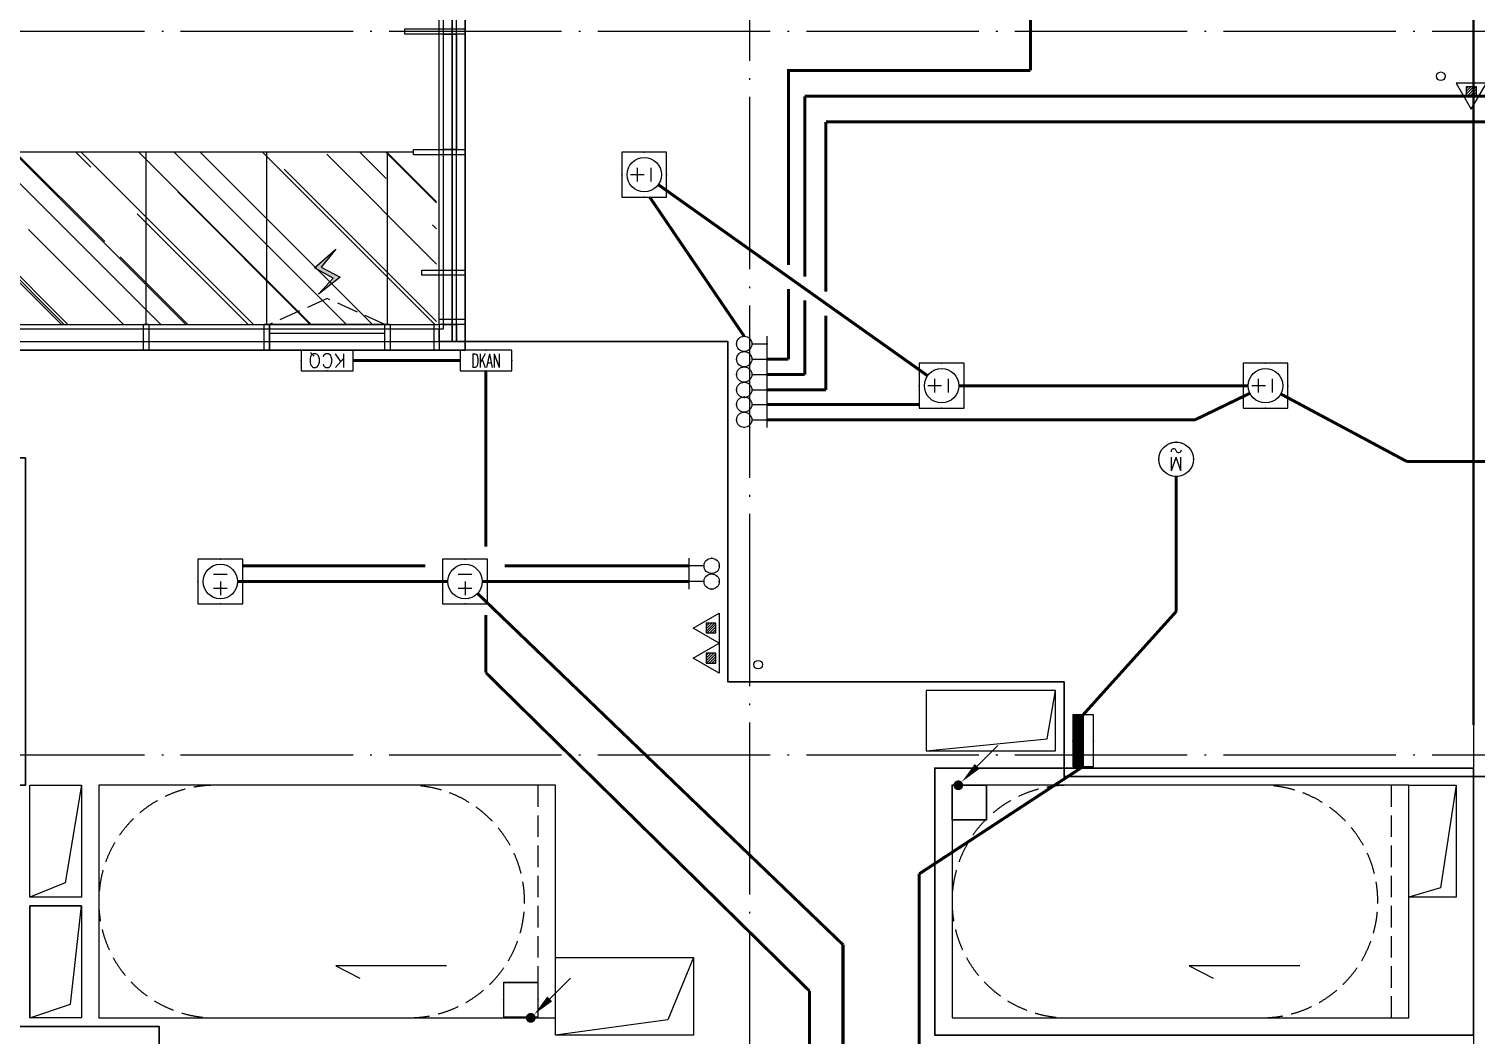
# Model space of a CAD drawing. Extents: x -292644 to 263613, y -713695 to 491457.
# Drawn here: x 120197 to 136987, y 81350 to 93030 of the extents above; entities that cross this region are included whole.
import ezdxf
from ezdxf.enums import TextEntityAlignment as Align
from ezdxf.xclip import XClip

# ---------------------------------------------------------------- set-up
doc = ezdxf.new("R2010")
doc.units = 0
doc.header["$LTSCALE"] = 1000
doc.header["$MEASUREMENT"] = 0
for name, pattern in [('104-10 轴网$0$DOTE', [2.42, 2, -0.2, 0.02, -0.2]), ('8#楼幕墙$0$109-34 轴网$0$L1$0$$AUDIT_BAD_LTYPE1', [0]), ('8#楼幕墙$0$DASH', [0.35, 0.25, -0.1]), ('X-104 8#10#平面_t3$0$109-34 轴网$0$L1$0$$AUDIT_BAD_LTYPE1', [0]), ('X-104 8#10#平面_t3$0$DASH', [0.35, 0.25, -0.1]), ('三跑梯-偶数F$0$DASH', [0.35, 0.25, -0.1])]:
    doc.linetypes.add(name, pattern=pattern)
doc.layers.get('0').update_dxf_attribs({"linetype": 'CONTINUOUS'})
for name, color, linetype in [('104-10 轴网$0$A_AXIS-轴线', 36, '104-10 轴网$0$DOTE'), ('8#楼幕墙$0$04-电动窗', 1, 'CONTINUOUS'), ('8#楼幕墙$0$A-C_玻璃幕墙', 140, 'CONTINUOUS'), ('8#楼幕墙$0$A-SUR_看线', 231, 'CONTINUOUS'), ('8#楼幕墙$0$A-TECH_结构', 21, 'CONTINUOUS'), ('EQUIP-动力', 3, 'CONTINUOUS'), ('EQUIP-照明', 3, 'CONTINUOUS'), ('EQUIP-箱柜', 3, 'CONTINUOUS'), ('LWIRE', 4, 'CONTINUOUS'), ('WIRE-照明', 1, 'CONTINUOUS'), ('X-104 8#10#平面_t3$0$A-C_玻璃幕墙', 140, 'CONTINUOUS'), ('X-104 8#10#平面_t3$0$A-O_分水线', 127, 'CONTINUOUS'), ('X-104 8#10#平面_t3$0$A-SUR_看线', 231, 'CONTINUOUS'), ('X-104 8#10#平面_t3$0$A-TECH_结构', 21, 'CONTINUOUS'), ('X-104 8#10#平面_t3$0$A_STR-砌块墙', 121, 'CONTINUOUS'), ('X-104 8#10#平面_t3$0$EH_玻璃', 156, 'CONTINUOUS'), ('X-104 8#10#平面_t3$0$水-消火栓', 41, 'CONTINUOUS')]:
    doc.layers.add(name, color=color, linetype=linetype)
doc.layers.add('X-104 8#10#平面_t3$0$000套内', color=226, linetype='CONTINUOUS', lineweight=30, plot=False)
doc.layers.add('三跑梯-偶数F$0$04-不打印_辅助线', color=165, linetype='CONTINUOUS', plot=False)
doc.layers.get('X-104 8#10#平面_t3$0$A-O_分水线').off()
doc.styles.add('_TCH_LABEL', font='COMPLEX', dxfattribs={"bigfont": 'GBCBIG'})
doc.styles.add('_TEL_DIM', font='SIMPLEX', dxfattribs={"width": 0.8, "height": 3.5, "bigfont": 'HZTXT'})
doc.styles.get("Standard").update_dxf_attribs({"font": 'gbenor.shx', "bigfont": 'gbcbig.shx'})

# ---------------------------------------------------------------- blocks, each defined once
blk = doc.blocks.new('104-10 轴网')
at = {"layer": '104-10 轴网$0$A_AXIS-轴线', "linetype": '104-10 轴网$0$DOTE'}
for p, q in [((137230, 40100), (137230, -6500)), ((145630, 40100), (145630, -6500)), ((168930, 33600), (113930, 33600)), ((168930, 25200), (113930, 25200))]:
    blk.add_line(p, q, dxfattribs=at)
blk = doc.blocks.new('三跑梯-偶数F')
at = {"color": 8, "linetype": '三跑梯-偶数F$0$DASH'}
for centre, start, end in [((1350, 3950), 0, 180), ((1350, 1710), 180, 0)]:
    blk.add_arc(centre, 1350, start, end, dxfattribs=at)
at = {"layer": '三跑梯-偶数F$0$04-不打印_辅助线', "linetype": '三跑梯-偶数F$0$DASH'}
blk.add_line((0, 200), (2700, 200), dxfattribs=at)
at = {"layer": '三跑梯-偶数F$0$04-不打印_辅助线'}
blk.add_lwpolyline([(2700, 5300), (0, 5300), (0, 0), (2700, 0)], close=True, dxfattribs=at)
blk.add_lwpolyline([(605, 1265), (605, 2550), (459, 2270)], dxfattribs=at)
blk = doc.blocks.new('X-104 8#10#平面_t3$0$fdhggh')
at = {"layer": 'X-104 8#10#平面_t3$0$A-TECH_结构', "linetype": 'X-104 8#10#平面_t3$0$109-34 轴网$0$L1$0$$AUDIT_BAD_LTYPE1'}
blk.add_lwpolyline([(42500, 87900), (42500, 97700), (24700, 97700), (24700, 96300), (13500, 96300), (13500, 89300), (7900, 89300), (7900, 87900), (-3300, 87900), (-3300, 76700), (-4700, 76700), (-4700, 56100), (8900, 56100), (8900, 58900), (20100, 58900), (20100, 71500), (27100, 71500), (27100, 75700), (33100, 75700), (33100, 72900), (45300, 72900), (45300, 87900)], close=True, dxfattribs=at)
blk = doc.blocks.new('X-104 8#10#平面_t3$0$fdsgdfh')
at = {"layer": 'X-104 8#10#平面_t3$0$A-TECH_结构', "linetype": 'X-104 8#10#平面_t3$0$109-34 轴网$0$L1$0$$AUDIT_BAD_LTYPE1'}
for points in [[(18850, 25250), (20254, 25389), (20350, 25950)], [(8450, 23450), (8450, 22150), (8921, 22309), (9050, 23450), (8450, 23450)], [(16150, 22850), (15854, 22126), (14550, 21950)], [(16750, 14500), (16349, 14335), (16150, 12800)]]:
    blk.add_lwpolyline(points, dxfattribs=at)
for points in [[(20350, 25950), (18850, 25950), (18850, 25250), (20350, 25250)], [(8450, 24850), (9050, 24850), (9050, 23550), (8450, 23550)], [(8450, 23450), (9050, 23450), (9050, 22150), (8450, 22150)], [(14550, 22850), (16150, 22850), (16150, 21950), (14550, 21950)], [(10750, 15200), (10050, 15200), (10050, 14700), (10750, 14700)], [(11200, 14500), (10050, 14500), (10050, 12800), (11200, 12800)], [(16150, 14500), (16750, 14500), (16750, 12800), (16150, 12800)]]:
    blk.add_lwpolyline(points, close=True, dxfattribs=at)
at = {"layer": 'X-104 8#10#平面_t3$0$A-TECH_结构'}
for points in [[(8450, 23550), (8450, 24850), (9050, 24850), (8862, 23719)], [(24450, 23550), (24450, 24850), (25000, 24850), (24819, 23660)], [(24450, 24850), (25000, 24850), (25000, 23550), (24450, 23550)]]:
    blk.add_lwpolyline(points, close=True, dxfattribs=at)
for points in [[(10050, 14700), (10619, 14783), (10750, 15200)], [(11200, 14500), (11005, 13062), (10050, 12800)]]:
    blk.add_lwpolyline(points, dxfattribs=at)
blk = doc.blocks.new('8#楼幕墙$0$$TCHSYS$WIN2D')
for p, q in [((-0.5, 0.5), (0.5, 0.5)), ((-0.5, 0.5), (-0.5, -0.5)), ((0.5, 0.5), (0.5, -0.5)), ((0.5, 0.167), (-0.5, 0.167)), ((0.5, -0.167), (-0.5, -0.167)), ((-0.5, -0.5), (0.5, -0.5))]:
    blk.add_line(p, q)
blk = doc.blocks.new('8#楼幕墙$0$开启扇')
at = {"layer": '8#楼幕墙$0$04-电动窗'}
h = blk.add_hatch(color=1, dxfattribs=at)
h.dxf.hatch_style = 1
h.paths.add_polyline_path([(771, 399), (600, 588), (817, 705), (569, 925), (738, 715), (521, 598)])
at = {"linetype": '8#楼幕墙$0$DASH'}
blk.add_lwpolyline([(0, 50), (670, 350), (1340, 50)], dxfattribs=at)
at = {"layer": '8#楼幕墙$0$04-电动窗', "color": 1}
blk.add_lwpolyline([(771, 399), (600, 588), (817, 705), (569, 925), (738, 715), (521, 598), (771, 399)], close=True, dxfattribs=at)
at = {"xscale": -1340, "yscale": 300, "zscale": 1340, "rotation": 180}
blk.add_blockref('8#楼幕墙$0$$TCHSYS$WIN2D', (670, -100), dxfattribs=at)
blk = doc.blocks.new('8#楼幕墙$0$ii')
blk.add_lwpolyline([(-1340, 0), (0, 0), (0, -150), (-1340, -150)], close=True)
blk = doc.blocks.new('8#楼幕墙$0$A$C13E80662')
for points in [[(150, 150), (150, 200), (0, 200), (0, 0), (150, 0)], [(150, 0), (200, 0), (200, 150), (150, 150)]]:
    blk.add_lwpolyline(points)
blk = doc.blocks.new('8#楼幕墙')
at = {"layer": '8#楼幕墙$0$A-C_玻璃幕墙'}
for points in [[(-3600, 88200), (7600, 88200), (7600, 89600), (13200, 89600), (13200, 96600), (24400, 96600), (24400, 98000), (42800, 98000), (42800, 88200), (45600, 88200), (45600, 72600), (32800, 72600), (32800, 75400), (27400, 75400), (27400, 71200), (20400, 71200), (20400, 58600), (9200, 58600), (9200, 55800), (-5000, 55800), (-5000, 77000), (-3600, 77000)], [(-3550, 88150), (7650, 88150), (7650, 89550), (13250, 89550), (13250, 96550), (24450, 96550), (24450, 97950), (42750, 97950), (42750, 88150), (45550, 88150), (45550, 72650), (32850, 72650), (32850, 75450), (27350, 75450), (27350, 71250), (20350, 71250), (20350, 58650), (9150, 58650), (9150, 55850), (-4950, 55850), (-4950, 76950), (-3550, 76950)], [(-3400, 88000), (7800, 88000), (7800, 89400), (13400, 89400), (13400, 96400), (24600, 96400), (24600, 97800), (42600, 97800), (42600, 88000), (45400, 88000), (45400, 72800), (33000, 72800), (33000, 75600), (27200, 75600), (27200, 71400), (20200, 71400), (20200, 58800), (9000, 58800), (9000, 56000), (-4800, 56000), (-4800, 76800), (-3400, 76800)], [(12800, 92970), (12800, 93030), (13500, 93030), (13500, 92970)], [(12900, 91570), (12900, 91630), (13500, 91630), (13500, 91570)], [(13000, 90170), (13000, 90230), (13500, 90230), (13500, 90170)], [(13200, 89600), (13200, 89660), (13500, 89660), (13500, 89600)], [(9770, 89600), (9830, 89600), (9830, 89300), (9770, 89300)], [(11170, 89600), (11230, 89600), (11230, 89300), (11170, 89300)], [(12570, 89600), (12630, 89600), (12630, 89300), (12570, 89300)], [(13140, 89600), (13200, 89600), (13200, 89300), (13140, 89300)]]:
    blk.add_lwpolyline(points, close=True, dxfattribs=at)
at = {"layer": '8#楼幕墙$0$A-SUR_看线'}
for p, q in [((9830, 89600), (9770, 89600)), ((11230, 89600), (11170, 89600)), ((12630, 89600), (12570, 89600))]:
    blk.add_line(p, q, dxfattribs=at)
at = {"layer": '8#楼幕墙$0$A-TECH_结构'}
blk.add_lwpolyline([(-3300, 87900), (7900, 87900), (7900, 89300), (13500, 89300), (13500, 96300), (24700, 96300), (24700, 97700), (42500, 97700), (42500, 87900), (45300, 87900), (45300, 72900), (33100, 72900), (33100, 75700), (27100, 75700), (27100, 71500), (20100, 71500), (20100, 58900), (8900, 58900), (8900, 56100), (-4700, 56100), (-4700, 76700), (-3300, 76700)], close=True, dxfattribs=at)
at = {"layer": '8#楼幕墙$0$A-C_玻璃幕墙', "rotation": 90}
blk.add_blockref('8#楼幕墙$0$ii', (13250, 92970), dxfattribs=at)
at = {"layer": '8#楼幕墙$0$A-C_玻璃幕墙', "linetype": '8#楼幕墙$0$109-34 轴网$0$L1$0$$AUDIT_BAD_LTYPE1', "xscale": -1}
blk.add_blockref('8#楼幕墙$0$开启扇', (12570, 89550), dxfattribs=at)
blk.add_blockref('8#楼幕墙$0$开启扇', (12570, 89550), dxfattribs=at)
at = {"layer": '8#楼幕墙$0$A-C_玻璃幕墙', "xscale": -1}
blk.add_blockref('8#楼幕墙$0$A$C13E80662', (13400, 89400), dxfattribs=at)
blk = doc.blocks.new('X-104 8#10#平面_t3$0$$TWTSYS$00000546')
h = blk.add_hatch()
h.set_pattern_fill('ANSI31', color=256, scale=200, style=0)
h.set_pattern_definition([(45, (-38543.802, -6670.83), (-17.67767, 17.67767), [])])
h.paths.add_polyline_path([(-65, 174), (65, 174), (65, 44), (-65, 44)])
for points in [[(0, 344), (-198, 0), (198, 0)], [(-65, 174), (65, 174), (65, 44), (-65, 44)]]:
    blk.add_lwpolyline(points, close=True)
blk = doc.blocks.new('X-104 8#10#平面_t3$0$A$C46662BA1')
at = {"layer": 'X-104 8#10#平面_t3$0$水-消火栓'}
for centre in [(136577, 92480), (128657, 85650)]:
    blk.add_circle(centre, 50, dxfattribs=at)
at = {"layer": 'X-104 8#10#平面_t3$0$水-消火栓', "yscale": 0.88, "zscale": 0.88}
for p, xscale, rotation in [((136932, 92400), 0.88, 179.9999999999992), ((128207, 86075), -0.88, 90), ((128207, 85725), -0.88, 90)]:
    blk.add_blockref('X-104 8#10#平面_t3$0$$TWTSYS$00000546', p, dxfattribs=dict(at, xscale=xscale, rotation=rotation))
blk = doc.blocks.new('X-104 8#10#平面_t3')
at = {"layer": 'X-104 8#10#平面_t3$0$EH_玻璃'}
h = blk.add_hatch(dxfattribs=at)
h.set_pattern_fill('AR-RROOF', color=256, scale=600, angle=-45)
h.set_pattern_definition([(315, (103326.95, 160800), (1724.209, -646.5784), [11430, -1524, 3810, -762]), (315, (104313, 160352.8), (177.809, 1255.44), [2286, -251.46, 4572, -571.5]), (315, (104054.35, 160988.6), (3162.8462, -2440.8336), [6096, -1066.8, 3048, -762])])
h.paths.add_polyline_path([(117357, 88200), (119357, 88200), (119357, 89600), (124927, 89600), (124927, 91600), (117357, 91600)])
at = {"layer": 'X-104 8#10#平面_t3$0$000套内'}
for points in [[(125107, 89400), (125107, 96450), (136307, 96450), (136307, 97850), (154407, 97850), (154407, 88050), (157207, 88050), (157207, 72750), (144707, 72750), (144707, 75550), (138957, 75550), (138957, 84350), (132207, 84350), (132207, 85450), (128307, 85450), (128307, 89400), (125107, 89400)], [(120157, 88050), (120157, 84250), (120057, 84250), (120057, 81450), (121707, 81450), (121707, 72100), (128807, 72100), (128807, 71400), (132007, 71400), (132007, 58750), (120807, 58750), (120807, 55950), (106907, 55950), (106907, 71500), (106907, 76850), (108307, 76850), (108307, 88050)]]:
    blk.add_lwpolyline(points, close=True, dxfattribs=at)
at = {"layer": 'X-104 8#10#平面_t3$0$000套内', "linetype": 'X-104 8#10#平面_t3$0$109-34 轴网$0$L1$0$$AUDIT_BAD_LTYPE1'}
blk.add_lwpolyline([(136957, 81350), (130707, 81350), (130707, 84450), (136957, 84450)], close=True, dxfattribs=at)
at = {"layer": 'X-104 8#10#平面_t3$0$A-C_玻璃幕墙'}
for p, q in [((121557, 89600), (121557, 91600)), ((122957, 89600), (122957, 91600)), ((124357, 89600), (124357, 91600))]:
    blk.add_line(p, q, dxfattribs=at)
blk.add_lwpolyline([(124657, 91600), (117357, 91600), (117357, 88400)], dxfattribs=at)
at = {"layer": 'X-104 8#10#平面_t3$0$A-SUR_看线'}
for p, q in [((121587, 89600), (121527, 89600)), ((122987, 89600), (122927, 89600)), ((124387, 89600), (124327, 89600))]:
    blk.add_line(p, q, dxfattribs=at)
at = {"layer": 'X-104 8#10#平面_t3$0$A-SUR_看线', "linetype": 'X-104 8#10#平面_t3$0$DASH', "ltscale": 2, "const_width": 30}
blk.add_lwpolyline([(136957, 97700), (136957, 84950)], dxfattribs=at)
at = {"linetype": 'X-104 8#10#平面_t3$0$109-34 轴网$0$L1$0$$AUDIT_BAD_LTYPE1'}
ref = blk.add_blockref('8#楼幕墙', (111757, 0), dxfattribs=at)
XClip(ref).set_block_clipping_path([(-18549.9999999995, -12899.9999999999), (65550.0000000003, 284100.0000000003)])
for name, p in [('X-104 8#10#平面_t3$0$fdhggh', (111757, 0)), ('X-104 8#10#平面_t3$0$fdsgdfh', (111757, 59400))]:
    blk.add_blockref(name, p, dxfattribs=at)
ref = blk.add_blockref('104-10 轴网', (-8673, 59400), dxfattribs=at)
XClip(ref).set_block_clipping_path([(104379.5977508624, -11900), (178479.5977508624, 45500)])
at = {"layer": 'X-104 8#10#平面_t3$0$A-O_分水线', "linetype": 'X-104 8#10#平面_t3$0$109-34 轴网$0$L1$0$$AUDIT_BAD_LTYPE1'}
blk.add_blockref('X-104 8#10#平面_t3$0$A$C46662BA1', (0, 0), dxfattribs=at)
at = {"layer": 'X-104 8#10#平面_t3$0$A_STR-砌块墙', "rotation": 90}
for p in [(126307, 81550), (136207, 81550)]:
    blk.add_blockref('三跑梯-偶数F', p, dxfattribs=at)
blk = doc.blocks.new('$equip$00002672')
for p, q in [((0.222, 0.889), (-0.222, 0.889)), ((0, 0.444), (0, 0.889))]:
    blk.add_line(p, q)
blk.add_circle((0, 0.222), 0.222)
for p in [(0, 0.889), (-0.222, 0.222), (0, 0), (0.222, 0.222)]:
    blk.add_point(p)
at = {"color": 7, "style": '_TEL_DIM', "flags": 1}
for tag in ['A', 'REMARK']:
    blk.add_attdef(tag, text='', height=0.00002, dxfattribs=at).set_placement((0, 0), align=Align.MIDDLE_CENTER)
blk = doc.blocks.new('$equip_U$00000229(HT0843)')
at = {"color": 3, "const_width": 0.025}
blk.add_lwpolyline([(-0.5, 0, 0.414214), (0, -0.5, 0.414214), (0.5, 0, 0.414214), (0, 0.5, 0.414214), (-0.5, 0, -1)], format="xyb", dxfattribs=at)
at = {"color": 3}
blk.add_circle((0, 0), 0.5, dxfattribs=at)
at = {"color": 7}
for centre, radius, start, end in [((-0.073, -0.273), 0.0768, 17.2272, 184.2164), ((0.073, -0.227), 0.0769, 197.2591, 5.1179)]:
    blk.add_arc(centre, radius, start, end, dxfattribs=at)
for p in [(0, 0.5), (-0.5, 0), (0, 0), (0.5, 0), (0, -0.5)]:
    blk.add_point(p)
at = {"color": 7, "style": '_TEL_DIM'}
blk.add_attdef('$TEXT$', text='', height=0.4, dxfattribs=at).set_placement((0.001, 0.137), align=Align.MIDDLE_CENTER)
at = {"color": 7, "style": '_TEL_DIM', "flags": 1}
blk.add_attdef('A', text='', height=0.000025, dxfattribs=at).set_placement((0, 0), align=Align.MIDDLE_CENTER)
blk = doc.blocks.new('$equip$00001344')
for p, q in [((0.65, 0.65), (-0.65, 0.65)), ((-0.65, 0.65), (-0.65, -0.65)), ((0.65, -0.65), (0.65, 0.65)), ((-0.2, 0.2), (0.2, 0.2)), ((0, 0), (0, 0.4)), ((-0.2, -0.2), (0.2, -0.2)), ((-0.65, -0.65), (0.65, -0.65))]:
    blk.add_line(p, q)
blk.add_circle((0, 0), 0.5)
for p in [(0, 0.65), (-0.65, 0), (0.65, 0), (0, -0.65)]:
    blk.add_point(p)
at = {"flags": 9}
blk.add_attdef('A', (0, 0), '', height=0.00002, dxfattribs=at)
blk = doc.blocks.new('*X16')
at = {"color": 0}
for p, q in [((-250, 33), (-183, 100)), ((-250, 68), (-218, 100)), ((-247, 0), (-147, 100)), ((-212, 0), (-112, 100)), ((-177, 0), (-77, 100)), ((-141, 0), (-41, 100)), ((-106, 0), (-6, 100)), ((-71, 0), (29, 100)), ((-35, 0), (65, 100)), ((0, 0), (100, 100)), ((35, 0), (135, 100)), ((71, 0), (171, 100)), ((106, 0), (206, 100)), ((141, 0), (241, 100)), ((177, 0), (250, 73)), ((212, 0), (250, 38)), ((247, 0), (250, 3))]:
    blk.add_line(p, q, dxfattribs=at)
blk = doc.blocks.new('$equip$00001414')
for p, q in [((0.75, 0.6), (-0.75, 0.6)), ((-0.75, 0.6), (-0.75, 0)), ((0.75, 0), (0.75, 0.6)), ((-0.75, 0.3), (0.75, 0.3)), ((-0.75, 0), (0.75, 0))]:
    blk.add_line(p, q)
at = {"const_width": 0.3}
blk.add_lwpolyline([(-0.75, 0.15), (0.75, 0.15)], dxfattribs=at)
for p in [(0, 0.6), (-0.75, 0.3), (0, 0), (0.75, 0.3)]:
    blk.add_point(p)
at = {"xscale": 0.00300000000061118, "yscale": 0.00300000000061118, "zscale": 0.00300000000061118}
blk.add_blockref('*X16', (0, 0), dxfattribs=at)
at = {"style": '_TCH_LABEL', "flags": 9}
blk.add_attdef('A', (0, 0), '', height=0.00002, dxfattribs=at)
blk = doc.blocks.new('$equip$00001816')
for p, q in [((0.75, 0.6), (-0.75, 0.6)), ((-0.75, 0.6), (-0.75, 0)), ((0.75, 0), (0.75, 0.6)), ((-0.75, 0), (0.75, 0))]:
    blk.add_line(p, q)
for p in [(0, 0.6), (-0.75, 0.3), (0, 0), (0.75, 0.3)]:
    blk.add_point(p)
at = {"color": 7, "style": '_TEL_DIM'}
blk.add_attdef('$TEXT$', text='', height=0.4, dxfattribs=at).set_placement((0, 0.3), align=Align.MIDDLE_CENTER)
at = {"color": 7, "style": '_TEL_DIM', "flags": 1}
blk.add_attdef('A', text='', height=0.00002, dxfattribs=at).set_placement((0, 0), align=Align.MIDDLE_CENTER)
blk = doc.blocks.new('$TelecSys$00000078')
for p, q in [((1.15, 1.15), (0.55, 0.55)), ((0.104, 0.104), (0.104, 0.104)), ((-0.104, -0.104), (-0.104, -0.104))]:
    blk.add_line(p, q)
at = {"const_width": 0.142}
blk.add_lwpolyline([(-0.071, 0, 1), (0.071, 0, 1)], format="xyb", close=True, dxfattribs=at)
blk.add_solid([(0.62, 0.48), (0.48, 0.62), (0.1, 0.1)])
at = {"width": 0.8, "flags": 9}
blk.add_attdef('A', (0, 0), '', height=0.00002, dxfattribs=at)

msp = doc.modelspace()

# ---------------------------------------------------------------- linework, layer by layer
for p, q in [((130907, 84250), (130907, 83850)), ((131307, 84250), (130907, 84250)), ((131307, 83850), (131307, 84250)), ((130907, 83850), (131307, 83850)), ((125704, 81960), (125704, 81560)), ((126104, 81960), (125704, 81960)), ((126104, 81560), (126104, 81960)), ((125704, 81560), (126104, 81560))]:
    msp.add_line(p, q)
at = {"const_width": 16}
for points in [[(131307, 83850), (130907, 83850), (130907, 84250), (131307, 84250), (131307, 83850), (130907, 83850)], [(126104, 81560), (125704, 81560), (125704, 81960), (126104, 81960), (126104, 81560), (125704, 81560)]]:
    msp.add_lwpolyline(points, dxfattribs=at)
for p in [(130907, 84050), (131307, 84050), (125704, 81760), (126104, 81760)]:
    msp.add_point(p)
at = {"layer": 'WIRE-照明', "linetype": 'Continuous', "const_width": 35}
for points in [[(131816, 94132), (131816, 92548)], [(131816, 92548), (129009, 92548), (129009, 90288)], [(129198, 90154), (129198, 92249)], [(141958, 92249), (129198, 92249)], [(129443, 89979), (129443, 91950)], [(148567, 91950), (129443, 91950)], [(130623, 89004), (127499, 91222)], [(128496, 89462), (127399, 91078)], [(129009, 89195), (129009, 90012)], [(129198, 89018), (129198, 89878)], [(129443, 88840), (129443, 89703)], [(125199, 89180), (123957, 89180)], [(128763, 89195), (129009, 89195)], [(125499, 89060), (125499, 87021)], [(128763, 89018), (129198, 89018)], [(128763, 88840), (129443, 88840)], [(134344, 88888), (130986, 88888)], [(128763, 88670), (130526, 88670)], [(133728, 88493), (134364, 88801)], [(136187, 88007), (134720, 88793)], [(128763, 88493), (133728, 88493)], [(139300, 88007), (136187, 88007)], [(133508, 87834), (133508, 86267)], [(124797, 86796), (122678, 86796)], [(127851, 86796), (125717, 86796)], [(128118, 86707), (128118, 86704)], [(125057, 86615), (122618, 86615)], [(125401, 86477), (129642, 82399)], [(127851, 86615), (125457, 86615)], [(127851, 86615), (125457, 86615)], [(125499, 86227), (125499, 85556)], [(133508, 86267), (132427, 85067)], [(129253, 81862), (125499, 85556)], [(130527, 83222), (132427, 84467)], [(130527, 76123), (130527, 83222)], [(129642, 76618), (129642, 82399)], [(129253, 75992), (129253, 81862)]]:
    msp.add_lwpolyline(points, dxfattribs=at)

# ---------------------------------------------------------------- block references
msp.add_blockref('X-104 8#10#平面_t3', (0, 0))
at = {"layer": 'EQUIP-动力', "xscale": 400, "yscale": 400, "zscale": 400}
for p, rotation in [((127336, 91338), 89.99999999999999), ((130786, 88888), 89.99999999999999), ((134544, 88888), 89.99999999999999), ((122418, 86615), 180), ((125257, 86615), 180)]:
    msp.add_blockref('$equip$00001344', p, dxfattribs=dict(at, rotation=rotation))
at = {"layer": 'EQUIP-动力', "xscale": 400, "yscale": 400, "zscale": 400, "rotation": 180}
for name, p, values in [('$equip$00001816', (123657, 89300), {'$TEXT$': 'KCQ'}), ('$equip_U$00000229(HT0843)', (133508, 88034), {'$TEXT$': 'M'})]:
    msp.add_blockref(name, p, dxfattribs=at).add_auto_attribs(values)
at = {"layer": 'EQUIP-动力'}
ref = msp.add_blockref('$equip$00001816', (125499, 89060), dxfattribs=dict(at, xscale=400, yscale=400, zscale=400))
ref.add_attrib('$TEXT$', 'DKAN', dxfattribs={"layer": '0', "color": 7, "height": 160, "style": '_TEL_DIM', "width": 0.6}).set_placement((125499, 89180), align=Align.MIDDLE_CENTER)
at = {"layer": 'EQUIP-照明', "xscale": 400, "yscale": 400, "zscale": 400}
for p, rotation in [((128407, 89373), 270), ((128407, 89195), 270), ((128407, 89018), 270), ((128407, 88840), 270), ((128407, 88670), 270), ((128407, 88493), 270), ((128207, 86796), 89.99999999999999), ((128207, 86615), 89.99999999999999)]:
    msp.add_blockref('$equip$00002672', p, dxfattribs=dict(at, rotation=rotation))
at = {"layer": 'EQUIP-箱柜', "xscale": 400, "yscale": 400, "zscale": 400, "rotation": 270}
msp.add_blockref('$equip$00001414', (132307, 84767), dxfattribs=at)
at = {"layer": 'LWIRE', "xscale": 400, "yscale": 400, "zscale": 400}
for p in [(130980, 84250), (126019, 81550)]:
    msp.add_blockref('$TelecSys$00000078', p, dxfattribs=at)

doc.saveas('drawing.dxf')
